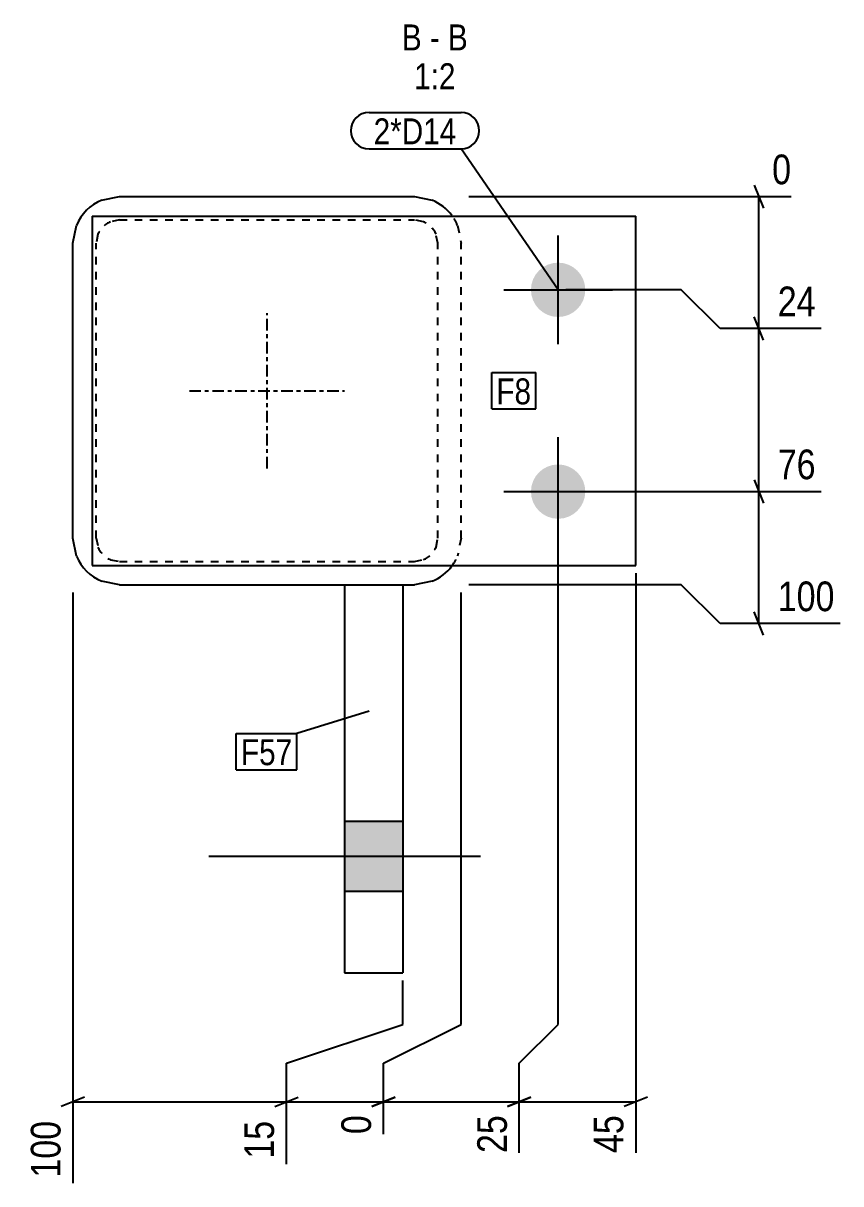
# Model space of a CAD drawing. Header units: millimetres. Extents: x 10 to 22808, y 3 to 649.
# Drawn here: x 6628.3 to 6838.9, y 4.7 to 303.7 of the extents above; entities that cross this region are included whole.
import ezdxf

# ---------------------------------------------------------------- set-up
doc = ezdxf.new("R2010")
doc.units = ezdxf.units.MM
doc.linetypes.add('DXK_LINE_DOT2', pattern=[3.9198, 1.9599, -1.9599])
doc.linetypes.add('DXK_LINE_DOT3', pattern=[5.9187, 2.979, -0.9799, 0.9799, -0.9799])
for name, color, linetype in [('MÅLSÆTNING', 7, 'Continuous'), ('STÅL', 7, 'Continuous'), ('TEKST', 7, 'Continuous')]:
    doc.layers.add(name, color=color, linetype=linetype)
doc.styles.add('Arial Narrow', font='ARIALN.TTF', dxfattribs={"height": 0.2})

msp = doc.modelspace()

# ---------------------------------------------------------------- hatches: boundary and pattern name
at = {"layer": 'STÅL', "linetype": 'Continuous'}
for points in [[(6766.08, 242, -1), (6766.08, 228, -1)], [(6766.08, 190, -1), (6766.08, 176, -1)], [(6711.08, 98), (6711.08, 80), (6726.08, 80), (6726.08, 98)], [(6711.08, 98), (6711.08, 80), (6726.08, 80), (6726.08, 98)]]:
    msp.add_hatch(color=96, dxfattribs=at).paths.add_polyline_path(points)

# ---------------------------------------------------------------- linework, layer by layer
at = {"layer": 'MÅLSÆTNING', "color": 7, "linetype": 'Continuous'}
for p, q in [((6816.62, 262), (6819.02, 256)), ((6743.08, 259), (6826.09, 259)), ((6817.82, 225), (6817.82, 259)), ((6797.82, 235), (6768.08, 235)), ((6797.82, 235), (6768.08, 235)), ((6807.82, 225), (6797.82, 235)), ((6807.82, 225), (6797.82, 235)), ((6819.02, 222), (6816.62, 228)), ((6819.02, 222), (6816.62, 228)), ((6833.88, 225), (6807.82, 225)), ((6833.88, 225), (6807.82, 225)), ((6817.82, 183), (6817.82, 225)), ((6816.62, 186), (6819.02, 180)), ((6816.62, 186), (6819.02, 180)), ((6768.08, 183), (6833.88, 183)), ((6768.08, 183), (6833.88, 183)), ((6817.82, 149), (6817.82, 183)), ((6766.08, 45.74), (6766.08, 181)), ((6766.08, 45.74), (6766.08, 181)), ((6786.08, 162), (6786.08, 12.59)), ((6797.82, 159), (6743.08, 159)), ((6807.82, 149), (6797.82, 159)), ((6641.08, 157), (6641.08, 4.8)), ((6741.08, 45.74), (6741.08, 157)), ((6741.08, 45.74), (6741.08, 157)), ((6819.02, 146), (6816.62, 152)), ((6838.76, 149), (6807.82, 149)), ((6726.08, 45.74), (6726.08, 57)), ((6726.08, 45.74), (6726.08, 57)), ((6696.08, 35.74), (6726.08, 45.74)), ((6696.08, 35.74), (6726.08, 45.74)), ((6721.08, 35.74), (6741.08, 45.74)), ((6721.08, 35.74), (6741.08, 45.74)), ((6756.08, 35.74), (6766.08, 45.74)), ((6756.08, 35.74), (6766.08, 45.74)), ((6696.08, 9.68), (6696.08, 35.74)), ((6696.08, 9.68), (6696.08, 35.74)), ((6721.08, 17.46), (6721.08, 35.74)), ((6721.08, 17.46), (6721.08, 35.74)), ((6756.08, 12.59), (6756.08, 35.74)), ((6756.08, 12.59), (6756.08, 35.74)), ((6644.08, 26.94), (6638.08, 24.54)), ((6693.08, 24.54), (6699.08, 26.94)), ((6693.08, 24.54), (6699.08, 26.94)), ((6718.08, 24.54), (6724.08, 26.94)), ((6724.08, 26.94), (6718.08, 24.54)), ((6753.08, 24.54), (6759.08, 26.94)), ((6759.08, 26.94), (6753.08, 24.54)), ((6789.08, 26.94), (6783.08, 24.54)), ((6641.08, 25.74), (6696.08, 25.74)), ((6696.08, 25.74), (6721.08, 25.74)), ((6721.08, 25.74), (6756.08, 25.74)), ((6756.08, 25.74), (6786.08, 25.74))]:
    msp.add_line(p, q, dxfattribs=at)
at = {"layer": 'STÅL', "color": 2, "linetype": 'Continuous'}
for p, q in [((6648.48, 258.09), (6653.08, 259)), ((6653.08, 259), (6729.08, 259)), ((6729.08, 259), (6733.67, 258.09)), ((6641.08, 247), (6641.99, 251.59)), ((6646.08, 254), (6786.08, 254)), ((6646.08, 254), (6646.08, 164)), ((6786.08, 164), (6786.08, 254)), ((6641.08, 171), (6641.08, 247)), ((6641.99, 166.41), (6641.08, 171)), ((6646.08, 164), (6786.08, 164)), ((6653.08, 159), (6648.48, 159.91)), ((6653.08, 159), (6729.08, 159)), ((6711.08, 159), (6711.08, 59)), ((6726.08, 159), (6726.08, 59)), ((6733.67, 159.91), (6729.08, 159)), ((6711.08, 59), (6726.08, 59))]:
    msp.add_line(p, q, dxfattribs=at)
at = {"layer": 'STÅL', "color": 7, "linetype": 'DXK_LINE_DOT2'}
for p, q in [((6653.08, 253), (6650.78, 252.54)), ((6653.08, 253), (6729.08, 253)), ((6731.37, 252.54), (6729.08, 253)), ((6740.16, 251.59), (6741.08, 247)), ((6647.53, 249.3), (6647.08, 247)), ((6735.08, 247), (6734.62, 249.3)), ((6647.08, 171), (6647.08, 247)), ((6735.08, 171), (6735.08, 247)), ((6741.08, 171), (6741.08, 247)), ((6647.08, 171), (6647.53, 168.7)), ((6734.62, 168.7), (6735.08, 171)), ((6741.08, 171), (6740.16, 166.41)), ((6650.78, 165.46), (6653.08, 165)), ((6653.08, 165), (6729.08, 165)), ((6729.08, 165), (6731.37, 165.46)), ((6711.08, 159), (6726.08, 159))]:
    msp.add_line(p, q, dxfattribs=at)
at = {"layer": 'STÅL', "color": 96, "linetype": 'Continuous'}
for p, q in [((6766.08, 221), (6766.08, 249)), ((6752.08, 235), (6780.08, 235)), ((6766.08, 169), (6766.08, 197)), ((6752.08, 183), (6780.08, 183)), ((6726.08, 98), (6711.08, 98)), ((6726.08, 98), (6711.08, 98)), ((6746.08, 89), (6676.08, 89)), ((6746.08, 89), (6676.08, 89)), ((6726.08, 80), (6711.08, 80)), ((6726.08, 80), (6711.08, 80))]:
    msp.add_line(p, q, dxfattribs=at)
at = {"layer": 'STÅL', "color": 7, "linetype": 'DXK_LINE_DOT3'}
for p, q in [((6691.08, 189), (6691.08, 229)), ((6671.08, 209), (6711.08, 209))]:
    msp.add_line(p, q, dxfattribs=at)
at = {"layer": 'STÅL', "color": 2, "linetype": 'Continuous'}
for centre, start, end in [((6653.08, 247), 112.5, 157.5), ((6729.08, 247), 36.4486, 67.5), ((6653.08, 171), 202.5, 247.5), ((6729.08, 171), 292.5, 323.5514)]:
    msp.add_arc(centre, 12, start, end, dxfattribs=at)
at = {"layer": 'STÅL', "color": 7, "linetype": 'DXK_LINE_DOT2'}
for centre, radius, start, end in [((6653.08, 247), 6, 112.5, 157.5), ((6729.08, 247), 6, 22.5, 67.5), ((6729.08, 247), 12, 22.5, 36.4486), ((6653.08, 171), 6, 202.5, 247.5), ((6729.08, 171), 6, 292.5, 337.5), ((6729.08, 171), 12, 323.5514, 337.5)]:
    msp.add_arc(centre, radius, start, end, dxfattribs=at)

# ---------------------------------------------------------------- wipeouts: each hides what was drawn before it
at = {"color": 0, "linetype": 'Continuous'}
for points, layer in [([(6834.02, 226.6), (6834.02, 237.8), (6821.07, 237.8), (6821.07, 226.6)], 'MÅLSÆTNING'), ([(6834.02, 184.6), (6834.02, 195.8), (6821.07, 195.8), (6821.07, 184.6)], 'MÅLSÆTNING'), ([(6838.9, 150.6), (6838.9, 161.8), (6821.07, 161.8), (6821.07, 150.6)], 'MÅLSÆTNING'), ([(6639.48, 22.48), (6628.28, 22.48), (6628.28, 4.66), (6639.48, 4.66)], 'MÅLSÆTNING'), ([(6694.48, 22.48), (6683.28, 22.48), (6683.28, 9.53), (6694.48, 9.53)], 'MÅLSÆTNING'), ([(6730.94, 296.69), (6730.94, 303.69), (6725.83, 303.69), (6725.83, 296.69)], 'TEKST'), ([(6735.59, 296.69), (6735.59, 303.69), (6733.04, 303.69), (6733.04, 296.69)], 'TEKST'), ([(6742.8, 296.69), (6742.8, 303.69), (6737.69, 303.69), (6737.69, 296.69)], 'TEKST'), ([(6739.65, 286.69), (6739.65, 293.69), (6728.98, 293.69), (6728.98, 286.69)], 'TEKST')]:
    msp.add_wipeout(points, dxfattribs=at).dxf.layer = layer
at = {"color": 0}
for points in [[(6739.88, 272.49), (6739.88, 279.49), (6718.56, 279.49), (6718.56, 272.49)], [(6759.12, 205.49), (6759.12, 212.49), (6750.17, 212.49), (6750.17, 205.49)], [(6697.58, 112.52), (6697.58, 119.52), (6684.37, 119.52), (6684.37, 112.52)]]:
    msp.add_wipeout(points, dxfattribs=at).dxf.layer = 'TEKST'

# ---------------------------------------------------------------- next in the draw order: texts
at = {"layer": 'MÅLSÆTNING', "color": 3, "linetype": 'Continuous', "style": 'Arial Narrow'}
for s, p in [('24', (6822.67, 228.2)), ('76', (6822.67, 186.2)), ('100', (6822.67, 152.2))]:
    msp.add_text(s, height=7.635, dxfattribs=at).set_placement(p)
for s, p in [('100', (6637.88, 6.26)), ('15', (6692.88, 11.13))]:
    msp.add_text(s, height=7.635, rotation=90.0002, dxfattribs=at).set_placement(p)
at = {"layer": 'TEKST', "color": 3, "linetype": 'Continuous', "style": 'Arial Narrow'}
for s, height, p in [('B', 6.68, (6725.83, 296.69)), ('B', 6.68, (6737.69, 296.69)), ('-', 6.68, (6733.04, 296.69)), ('1:2', 6.681, (6728.98, 286.69))]:
    msp.add_text(s, height=height, dxfattribs=at).set_placement(p)

# ---------------------------------------------------------------- next in the draw order: wipeouts: each hides what was drawn before it
at = {"color": 0, "linetype": 'Continuous'}
for points in [[(6827.69, 260.6), (6827.69, 271.8), (6819.62, 271.8), (6819.62, 260.6)], [(6719.48, 23.94), (6708.28, 23.94), (6708.28, 15.86), (6719.48, 15.86)], [(6754.48, 23.94), (6743.28, 23.94), (6743.28, 10.99), (6754.48, 10.99)], [(6784.48, 23.94), (6773.28, 23.94), (6773.28, 10.99), (6784.48, 10.99)]]:
    msp.add_wipeout(points, dxfattribs=at).dxf.layer = 'MÅLSÆTNING'
at = {"color": 0}
for points in [[(6739.88, 272.49), (6739.88, 279.49), (6718.56, 279.49), (6718.56, 272.49)], [(6759.12, 205.49), (6759.12, 212.49), (6750.17, 212.49), (6750.17, 205.49)], [(6697.58, 112.52), (6697.58, 119.52), (6684.37, 119.52), (6684.37, 112.52)]]:
    msp.add_wipeout(points, dxfattribs=at).dxf.layer = 'TEKST'

# ---------------------------------------------------------------- next in the draw order: linework, layer by layer
at = {"layer": 'TEKST', "color": 7, "linetype": 'Continuous'}
for p, q in [((6717.36, 280.69), (6741.08, 280.69)), ((6717.36, 271.29), (6741.08, 271.29)), ((6766.08, 235), (6741.08, 271.29)), ((6748.97, 213.69), (6760.32, 213.69)), ((6748.97, 204.29), (6748.97, 213.69)), ((6760.32, 204.29), (6760.32, 213.69)), ((6748.97, 204.29), (6760.32, 204.29)), ((6717.4, 126.43), (6698.78, 120.72)), ((6683.17, 120.72), (6698.78, 120.72)), ((6683.17, 111.32), (6683.17, 120.72)), ((6698.78, 111.32), (6698.78, 120.72)), ((6683.17, 111.32), (6698.78, 111.32))]:
    msp.add_line(p, q, dxfattribs=at)
for centre, start, end in [((6717.36, 275.99), 90, 270), ((6741.08, 275.99), 270, 90)]:
    msp.add_arc(centre, 4.7, start, end, dxfattribs=at)

# ---------------------------------------------------------------- next in the draw order: texts
at = {"layer": 'MÅLSÆTNING', "color": 3, "linetype": 'Continuous', "style": 'Arial Narrow'}
msp.add_text('0', height=7.64, dxfattribs=at).set_placement((6821.22, 262.2))
for s, height, p in [('0', 7.64, (6717.88, 17.46)), ('25', 7.635, (6752.88, 12.59)), ('45', 7.635, (6782.88, 12.59))]:
    msp.add_text(s, height=height, rotation=90.0002, dxfattribs=at).set_placement(p)
at = {"layer": 'TEKST', "color": 3, "style": 'Arial Narrow'}
for s, p in [('2*D14', (6718.56, 272.49)), ('F8', (6750.17, 205.49)), ('F57', (6684.37, 112.52))]:
    msp.add_text(s, height=6.681, dxfattribs=at).set_placement(p)

doc.saveas('drawing.dxf')
